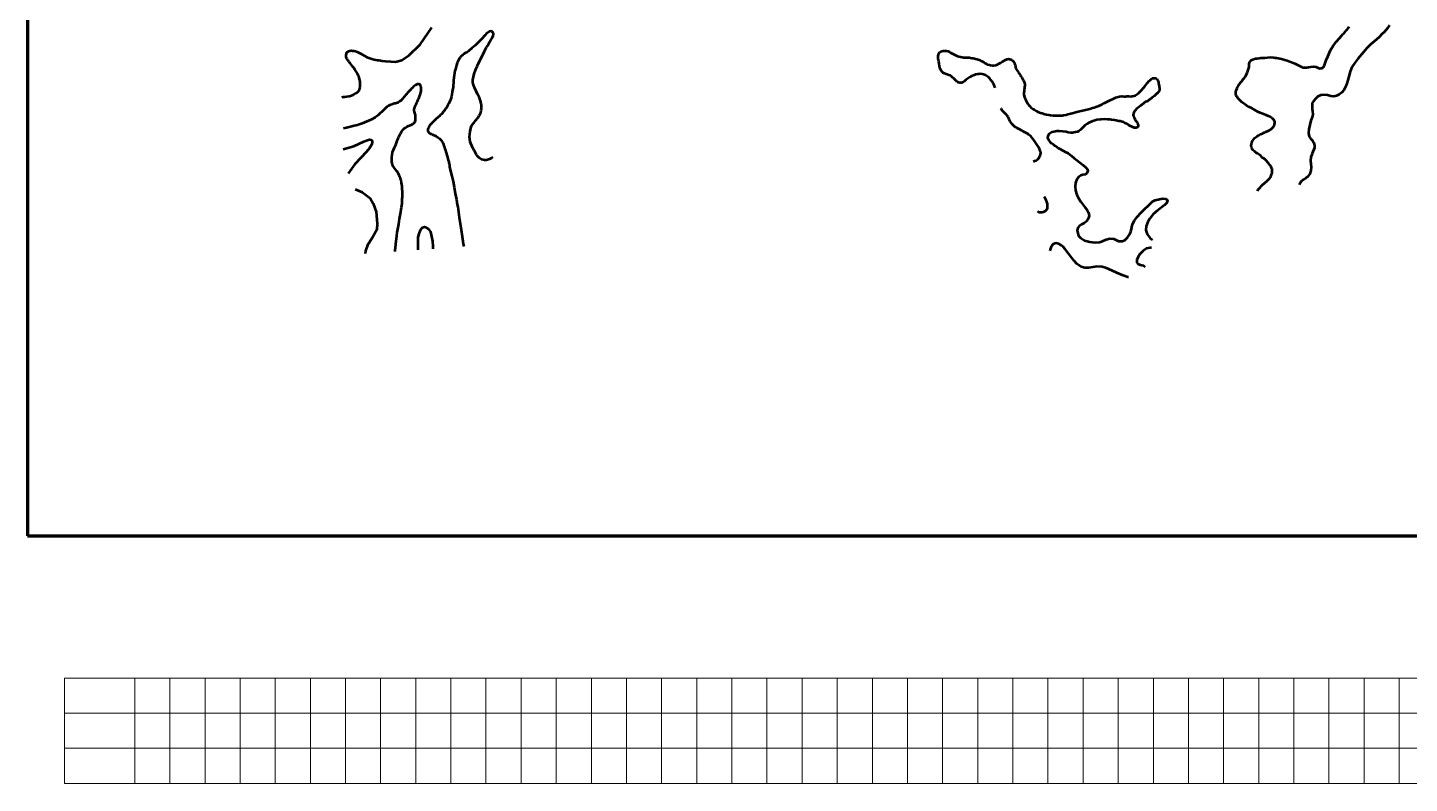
# Model space of a CAD drawing. Header units: metres. Extents: x 531395 to 538605, y 1843190 to 1853105.
# Drawn here: x 531395 to 535329, y 1843190 to 1845342 of the extents above; entities that cross this region are included whole.
import ezdxf

# ---------------------------------------------------------------- set-up
doc = ezdxf.new("R2010")
doc.units = ezdxf.units.M
doc.header["$LTSCALE"] = 4
doc.layers.add('2', color=7, linetype='Continuous', lineweight=53)
doc.layers.add('61', color=7, linetype='Continuous', lineweight=13)

msp = doc.modelspace()

# ---------------------------------------------------------------- linework, layer by layer
at = {"layer": '2'}
msp.add_line((534166.52, 1845111.12), (534165.98, 1845111.85), dxfattribs=at)
for points in [[(532360.81, 1845258.4), (532366.2, 1845256.14), (532375.01, 1845253.01), (532381.45, 1845251.61), (532391.33, 1845250.03), (532394.61, 1845249.63), (532404.6, 1845247.96), (532414.34, 1845246.83), (532429.01, 1845245.31), (532442.08, 1845244.55), (532460.22, 1845249.8), (532481.31, 1845263.67), (532512.5, 1845294.47), (532545.8, 1845342.26)], [(532685.09, 1845131.21), (532683.5, 1845136.28), (532681.19, 1845142.72), (532680.45, 1845144.31), (532676.19, 1845153.09), (532672.15, 1845160.89), (532667.03, 1845171.36), (532666.08, 1845173.71), (532663.22, 1845181.99), (532662.49, 1845186.37), (532662.36, 1845193.29), (532666.72, 1845210.67), (532667.58, 1845213.79), (532672.23, 1845225.73), (532674.78, 1845231.73), (532676.12, 1845234.67), (532683.74, 1845250.87), (532689.76, 1845262.52), (532690.93, 1845265.01), (532695.71, 1845274.84), (532696.88, 1845277.32), (532701.52, 1845286.46), (532704.15, 1845290.79), (532707.65, 1845297.23), (532710.2, 1845301.22), (532713.85, 1845307.34), (532716.51, 1845311.45), (532718.65, 1845315.16), (532720.12, 1845318.8), (532721.35, 1845324.64), (532718.55, 1845330.46), (532714.59, 1845331.79), (532710.18, 1845331.28), (532706.9, 1845329.67), (532700.51, 1845324.12), (532697.24, 1845320.5), (532695.53, 1845318.85), (532688.77, 1845311.59), (532685.18, 1845307.82), (532681.21, 1845303.56), (532675.42, 1845297.52), (532669.3, 1845291.56), (532664.63, 1845287.44), (532660.07, 1845283.45), (532652.4, 1845277.3), (532649.95, 1845275.23), (532645.04, 1845271.1), (532639.52, 1845269.17), (532636.47, 1845266.62), (532634.28, 1845264.93), (532630.78, 1845262.23), (532628.48, 1845259.77), (532625, 1845255.16), (532622.57, 1845251.44), (532619.58, 1845245.94), (532617.94, 1845241.93), (532615.9, 1845235.67), (532614.6, 1845231.23), (532612.75, 1845224.13), (532611.51, 1845219.12), (532610.49, 1845213.94), (532609.31, 1845205.97), (532608.71, 1845200.46), (532607.71, 1845191.84), (532607.04, 1845186.03), (532606.68, 1845177.59), (532606.14, 1845172.37), (532604.88, 1845164.29), (532604.05, 1845159.13), (532602.85, 1845151.35), (532601.78, 1845146.55), (532599.55, 1845139.42), (532598.25, 1845134.97), (532595.52, 1845128.06), (532594.55, 1845125.75), (532589.77, 1845117.56), (532587.52, 1845113.86), (532585.04, 1845110.51), (532581.38, 1845105.89), (532579.05, 1845102.94), (532575.69, 1845098.92), (532573.23, 1845096.25), (532569.56, 1845092.48), (532567.14, 1845090.29), (532563.59, 1845087.11), (532561.53, 1845085.15), (532558.34, 1845082.2), (532556.25, 1845080.43), (532554, 1845078.45), (532552.1, 1845076.7), (532549.12, 1845073.59), (532546.34, 1845071.17), (532544.63, 1845069.44), (532542.13, 1845066.28), (532540.25, 1845064.35), (532537.94, 1845061.21), (532536.86, 1845058.99), (532535.46, 1845055.48), (532534.75, 1845053.3), (532534.46, 1845050.11), (532534.59, 1845048.12)], [(535272.57, 1845349.45), (535266.28, 1845340.53), (535257.84, 1845330.61), (535250.88, 1845323.78), (535242.72, 1845315.18), (535235.64, 1845308.44), (535218.44, 1845294.27), (535207.38, 1845283.73), (535198.65, 1845272.7), (535182.36, 1845253.36), (535173.28, 1845241.65), (535165.56, 1845229.23), (535160.58, 1845217.35), (535156.09, 1845203.15), (535153.66, 1845192.53), (535150.85, 1845183.37), (535147.04, 1845173.45), (535142.38, 1845164.4), (535136.2, 1845157.33), (535128.93, 1845151.32), (535121.67, 1845148), (535113.88, 1845146.45), (535105.7, 1845147.33), (535095.95, 1845149.65), (535085.76, 1845151.16), (535077.26, 1845150.17), (535068.65, 1845146.37), (535062.56, 1845140.39), (535055.49, 1845132.68), (535052.63, 1845126.64), (535051.75, 1845118.46), (535052.19, 1845110.97), (535053.4, 1845104.22), (535053.68, 1845095.31), (535051.74, 1845087.01), (535048.52, 1845077.59), (535045.06, 1845065.66), (535042.4, 1845053.29), (535041.77, 1845042.02), (535043.4, 1845032.62), (535043.4, 1845032.62), (535047.7, 1845026.12), (535052.83, 1845020.9), (535057.35, 1845014.42), (535059.21, 1845006.78), (535058.49, 1845000.02), (535051.76, 1844983.73), (535048.69, 1844973.03), (535047.7, 1844963.01), (535048.07, 1844954.22), (535049.01, 1844945.18), (535048.05, 1844934.94), (535045.09, 1844926.09), (535039.62, 1844918.45), (535034.04, 1844913.61), (535027.52, 1844909.51), (535021.14, 1844904.14), (535015.91, 1844896.32), (535015.37, 1844894.77)], [(535076.67, 1845226.39), (535080.47, 1845227.08), (535084.95, 1845231.58), (535087.02, 1845235.04), (535091.85, 1845249.22), (535096.68, 1845259.94), (535103.92, 1845277.93), (535111.85, 1845290.73), (535121.17, 1845302.49), (535136.46, 1845319.46), (535139.95, 1845323.29), (535142.48, 1845325.93), (535146.38, 1845330.47), (535149.32, 1845333.99), (535152.03, 1845337.23), (535155.31, 1845342.12), (535157.44, 1845345.38)], [(532289.94, 1845144.35), (532293.27, 1845144.76), (532297.95, 1845145.46), (532304.24, 1845146.25), (532310.31, 1845147.38), (532314.2, 1845148.38), (532321.73, 1845150.92), (532330.33, 1845155.85), (532334.3, 1845158.67), (532336.11, 1845160.48), (532338.45, 1845163.41), (532339.44, 1845165.7), (532340.93, 1845169.48), (532341.5, 1845172.12), (532341.88, 1845176.44), (532341.72, 1845179.66), (532341.46, 1845184.68), (532341.38, 1845188), (532340.56, 1845192.96), (532339.1, 1845199.27), (532337.48, 1845203.67), (532336.19, 1845206.76), (532333.96, 1845211.47), (532332.17, 1845214.8), (532328.88, 1845219.67), (532326.79, 1845223.06), (532323.46, 1845227.46), (532321.25, 1845230.26), (532319.14, 1845232.99), (532315.95, 1845236.92), (532312.89, 1845240.59), (532311.03, 1845242.76), (532308.63, 1845246.4), (532307.34, 1845248.64), (532305.88, 1845250.67), (532304.32, 1845253.64), (532303.24, 1845255.72), (532301.97, 1845260.34), (532301.83, 1845264.23), (532302.46, 1845268.01), (532303.18, 1845270.18), (532304.5, 1845272.04), (532306.34, 1845273.48), (532308.92, 1845275.19), (532311.22, 1845275.91), (532313.43, 1845276.54), (532316.44, 1845276.87), (532320.1, 1845276.5), (532323.67, 1845276.04), (532328, 1845274.8), (532332.76, 1845273.03), (532336.65, 1845271.46), (532339.05, 1845270.39), (532342.95, 1845268.62), (532360.81, 1845258.4)], [(534150.06, 1845170.75), (534146.37, 1845178.41), (534143.95, 1845183.2), (534139.85, 1845189.91), (534138.47, 1845191.97), (534134.04, 1845197.81), (534130.51, 1845201.21), (534125.43, 1845205.29), (534121.65, 1845207.19), (534116.38, 1845209.14), (534112.71, 1845210), (534106.97, 1845210.43), (534103.23, 1845210.02), (534099.39, 1845209.5), (534093.52, 1845208.33), (534089.86, 1845207.09), (534084.91, 1845205.18), (534081.81, 1845203.68), (534077.35, 1845201.19), (534074.5, 1845199.3), (534071.86, 1845197.44), (534069.32, 1845195.68), (534066.01, 1845193.22), (534064.18, 1845191.65), (534061.1, 1845189), (534058.76, 1845187.27), (534055.78, 1845185.68), (534053.74, 1845185.03), (534050.83, 1845184.72), (534048.7, 1845184.91), (534045.33, 1845185.91), (534043, 1845187.02), (534040.59, 1845188.76), (534038.26, 1845190.82), (534034.71, 1845194.43), (534032.22, 1845197), (534028.34, 1845200.68), (534025.46, 1845203), (534021.19, 1845205.48), (534018.09, 1845206.83), (534013.08, 1845208.39), (534009.77, 1845209.71), (534005.02, 1845211.82), (534001.97, 1845213.7), (533997.98, 1845217.48), (533995.79, 1845220.18), (533993.46, 1845225.09), (533992.13, 1845228.63), (533991.23, 1845232.95), (533990.07, 1845239.77), (533989.24, 1845244.42), (533988.24, 1845250.73), (533987.83, 1845254.48), (533987.47, 1845257.81), (533987.31, 1845262.11), (533987.85, 1845264.9), (533989.34, 1845268.65), (533991.05, 1845271.25), (533994.82, 1845274.3), (533997.74, 1845275.56), (534001.55, 1845276.3), (534005.11, 1845276.48), (534011.08, 1845275.86), (534015.4, 1845274.86), (534019.49, 1845273.1), (534023.73, 1845270.82), (534027.64, 1845268.83), (534032.9, 1845265.93), (534038.49, 1845262.96), (534040.27, 1845262.1), (534046.51, 1845259.94), (534050.85, 1845258.73), (534055.66, 1845258.1), (534059.83, 1845257.51), (534067.72, 1845257.39), (534076.19, 1845256.78), (534078.99, 1845256.44), (534083.84, 1845255.67), (534086.58, 1845255.03), (534090.98, 1845254.11), (534094.01, 1845253.42), (534098.63, 1845252.14), (534103.66, 1845250.72), (534106.86, 1845249.38), (534110, 1845247.75), (534113.25, 1845246.03), (534117.86, 1845243.23), (534120.94, 1845241.3), (534125.22, 1845238.94), (534128.24, 1845237.57), (534133.18, 1845236.05), (534136.69, 1845235.31), (534142.3, 1845234.63), (534145.91, 1845234.67), (534151.26, 1845235.38)], [(534151.26, 1845235.38), (534154.47, 1845236.42), (534155.96, 1845237.04), (534156.04, 1845236.89), (534161.14, 1845239.67), (534164.85, 1845242.2), (534170.46, 1845245.61), (534173.92, 1845247.82), (534178.69, 1845250.18), (534181.59, 1845251.47), (534184.24, 1845252.45), (534188.19, 1845252.9), (534190.59, 1845252.71), (534194.24, 1845251.7), (534196.35, 1845250.71), (534199.18, 1845248.46), (534200.86, 1845247.13), (534202.71, 1845244.3), (534203.96, 1845242.63), (534205.14, 1845239.82), (534205.86, 1845237.71), (534206.69, 1845234.66), (534207.31, 1845232.64), (534207.5, 1845230.95), (534207.64, 1845228.96), (534207.87, 1845227.75), (534208.97, 1845225.69), (534209.79, 1845223.5), (534212.09, 1845220.14), (534213.73, 1845217.47), (534216.63, 1845213.81), (534218.25, 1845211.33), (534219.77, 1845208.93), (534221.58, 1845205.62), (534222.95, 1845203.68), (534225.16, 1845200.22), (534226.57, 1845197.91), (534228.72, 1845194.16), (534230.26, 1845191.57), (534232.33, 1845187.72), (534233.32, 1845184.88), (534234.01, 1845180.58), (534233.99, 1845177.53), (534233.3, 1845172.78), (534232.83, 1845169.39), (534232.43, 1845166.29), (534232.01, 1845161.67), (534231.59, 1845158.77), (534231.42, 1845154.46), (534231.48, 1845151.51), (534232.46, 1845147.15), (534233.39, 1845144.02), (534235.22, 1845138.99), (534236.49, 1845135.42), (534239.4, 1845130.04), (534241.63, 1845126.4), (534245.54, 1845121.42), (534248.38, 1845118.32), (534251.21, 1845115.22), (534256.54, 1845111.17), (534260.36, 1845108.66), (534266.69, 1845105.01), (534271.23, 1845102.77), (534278.52, 1845099.9), (534283.29, 1845098.17), (534290.68, 1845096.07), (534295.58, 1845094.93), (534302.8, 1845093.48), (534307.52, 1845092.98), (534314.76, 1845092.2), (534319.96, 1845091.66), (534328.07, 1845091.55), (534333.22, 1845091.57), (534341.34, 1845092.14), (534343.87, 1845092.52), (534351.87, 1845094.21), (534356.96, 1845095.47), (534364.75, 1845097.33), (534369.28, 1845098.52), (534386.41, 1845102.92), (534402.83, 1845106.84), (534419.36, 1845111.09), (534426.33, 1845113.42), (534431.57, 1845115.08), (534439.35, 1845117.79), (534444.38, 1845119.61), (534451.28, 1845122.51), (534453.53, 1845123.63), (534459.73, 1845126.92), (534463.6, 1845128.79), (534469.28, 1845131.64), (534473.05, 1845133.6), (534479.18, 1845136.6), (534483.25, 1845138.5), (534489.29, 1845141.39), (534493.49, 1845143.02), (534499.75, 1845144.89), (534503.63, 1845145.91), (534509.83, 1845146.63), (534516.42, 1845146.54), (534520.7, 1845146.56)], [(534899.21, 1845034.97), (534906.24, 1845038.46), (534910.91, 1845040.9), (534915.79, 1845043.18), (534920.38, 1845045.53), (534927.09, 1845048.4), (534930.78, 1845050.26), (534935.66, 1845053.39), (534938.34, 1845055.71), (534941.9, 1845059.55), (534943.68, 1845062.23), (534945.4, 1845066.34), (534945.92, 1845070.87), (534945.68, 1845073.8), (534944.3, 1845077.45), (534942.7, 1845079.74), (534939.15, 1845083.24), (534936.03, 1845085.54), (534932.5, 1845087.99), (534928.19, 1845089.87), (534921.07, 1845092.95), (534916.25, 1845095.06), (534908.69, 1845097.8), (534904.06, 1845099.94), (534897.93, 1845102.75), (534878.7, 1845113.54), (534875.51, 1845115.09), (534871.94, 1845116.95), (534864.88, 1845120.88), (534861.62, 1845122.94), (534858.44, 1845125.25), (534852.36, 1845129.96), (534849, 1845132.83), (534842.25, 1845139.79), (534840.45, 1845141.77), (534839.58, 1845142.87), (534838.24, 1845144.89), (534836.85, 1845147.47), (534835.7, 1845150.06), (534835.05, 1845152.09), (534834.8, 1845153.21), (534834.57, 1845155.25), (534834.58, 1845157.84), (534834.85, 1845160.41), (534835.27, 1845162.39), (534835.58, 1845163.45), (534838.36, 1845170.01), (534839.7, 1845172.76), (534842.05, 1845176.49), (534844.74, 1845180.97), (534850.18, 1845188.25), (534852.43, 1845190.99), (534855.04, 1845194.37), (534858.48, 1845198.46), (534861.93, 1845203.17), (534863.14, 1845204.97), (534863.3, 1845205.25), (534866.88, 1845213.58), (534868.39, 1845216.43), (534869.38, 1845218.64), (534870.38, 1845221.59), (534871.56, 1845226.49), (534872.4, 1845231.52), (534872.84, 1845236.42), (534873.05, 1845238.2), (534874.07, 1845243.08), (534875.34, 1845245.82), (534878.53, 1845249.28), (534880.87, 1845250.72), (534883.58, 1845251.87), (534887.77, 1845253.19), (534890.7, 1845253.86), (534895.39, 1845254.49), (534901.48, 1845255.36), (534905.69, 1845255.77), (534908.35, 1845255.91), (534911.24, 1845256.16), (534915.06, 1845256.44), (534917.62, 1845256.65), (534932.61, 1845257.74), (534943.14, 1845256.85), (534946.95, 1845256.44), (534950.22, 1845255.99), (534960.55, 1845254.05), (534964.84, 1845253.16), (534973.94, 1845250.83), (534977.68, 1845249.77), (534988.34, 1845246.13), (535003.04, 1845240.32), (535014.59, 1845234), (535021.83, 1845230.2), (535027.01, 1845228.47), (535031.49, 1845228.47), (535037.01, 1845228.47), (535042.18, 1845229.5), (535048.05, 1845230.89), (535055.63, 1845231.23), (535062.88, 1845230.54), (535069.09, 1845227.77), (535073.22, 1845226.05), (535076.67, 1845226.39)], [(534520.7, 1845146.56), (534524.88, 1845146.66), (534529.27, 1845146.6), (534535.56, 1845146.57), (534539.35, 1845146.82), (534544.92, 1845148.03), (534548.49, 1845149.31), (534553.91, 1845152.7), (534557.51, 1845155.3), (534562.65, 1845160.28), (534566.31, 1845164.04), (534571.44, 1845169.88), (534574.96, 1845174.09), (534579.86, 1845180.28), (534582.81, 1845184.44), (534587.53, 1845189.75), (534590.79, 1845192.79), (534593.73, 1845195.42), (534598, 1845198.01), (534600.78, 1845198.71), (534604.68, 1845198.69), (534607.03, 1845198.2), (534609.71, 1845196.41), (534611.14, 1845194.77), (534612.93, 1845191.64), (534613.67, 1845189.35), (534614.28, 1845185.8), (534614.66, 1845183.27), (534615.79, 1845179.31), (534616.41, 1845176.42), (534616.82, 1845173.71), (534617.44, 1845169.97), (534617.77, 1845168.01), (534617.91, 1845165.17), (534617.16, 1845163.36), (534615.4, 1845160.49), (534613.93, 1845158.42), (534611.93, 1845155.9), (534610.23, 1845154.18), (534601.9, 1845147.11), (534599.09, 1845145.07), (534595.97, 1845142.43), (534593.42, 1845140.51), (534588.92, 1845137.42), (534585.76, 1845135.15), (534581.24, 1845132.24), (534578.01, 1845130.53), (534573.76, 1845127.75), (534570.78, 1845125.5), (534566.13, 1845122.01), (534563.07, 1845119.65), (534558.64, 1845116), (534555.39, 1845113.62), (534552.35, 1845111.08), (534548.11, 1845106.58), (534545.85, 1845103.08), (534543.34, 1845097.55), (534542.98, 1845094.08), (534543.74, 1845089.21), (534544.96, 1845086.02), (534547.73, 1845081.1), (534549.62, 1845077.89), (534552.59, 1845073.66), (534554.08, 1845071.46), (534555.67, 1845068.5), (534556.24, 1845066.85), (534556.69, 1845064.61), (534556.78, 1845063), (534556.64, 1845061.75), (534555.79, 1845060.03), (534554.96, 1845058.98), (534553.1, 1845057.72), (534551.46, 1845057.15), (534548.64, 1845056.82), (534546.73, 1845056.79), (534544.47, 1845057.39), (534543.28, 1845057.82), (534541.46, 1845058.75), (534539.93, 1845059.62), (534538.13, 1845060.37), (534534.88, 1845062.08), (534531.42, 1845063.97), (534528.86, 1845065.48), (534526.12, 1845066.98), (534521.87, 1845069.15), (534518.85, 1845070.51), (534514.6, 1845072.69), (534511.5, 1845073.95), (534505.99, 1845075.41), (534501.71, 1845076.24), (534494.22, 1845077.57), (534489.15, 1845078.5), (534481.21, 1845079.68), (534475.69, 1845080.47), (534469.83, 1845080.84), (534461.03, 1845081.15), (534451.65, 1845080.73), (534448.72, 1845080.48), (534439.51, 1845079.42), (534433.39, 1845077.94), (534424.51, 1845074.91)], [(532499.42, 1845089.51), (532499.01, 1845092.23), (532497.96, 1845096.31), (532496.96, 1845100.01), (532496.47, 1845102.63), (532495.95, 1845106.3), (532495.96, 1845108.69), (532496.44, 1845112.75), (532497.26, 1845115.52), (532499.19, 1845120.33), (532500.73, 1845123.56), (532503.09, 1845128.71), (532504.71, 1845132.05), (532506.99, 1845137.09), (532508.44, 1845140.22), (532509.79, 1845143.43), (532510.97, 1845146.43), (532512.56, 1845150.82), (532513.53, 1845154.85), (532514.35, 1845157.62), (532515.29, 1845161.83), (532515.66, 1845164.45), (532515.79, 1845168.29), (532515.63, 1845170.47), (532515.32, 1845173.11), (532514.83, 1845174.86), (532514.32, 1845176.81), (532513.63, 1845177.88), (532512.74, 1845178.92), (532511.37, 1845180), (532508.87, 1845180.95), (532507.81, 1845181.12), (532505.9, 1845181.09), (532504.58, 1845180.93), (532502.9, 1845180.55), (532500.73, 1845179.53), (532499.23, 1845178.5), (532496.05, 1845176.22), (532493.69, 1845174.32), (532490.36, 1845170.98), (532488.25, 1845168.54), (532485.88, 1845165.97), (532483.42, 1845163.29), (532479.31, 1845159.19), (532476.97, 1845156.24), (532473.33, 1845152.29), (532471.03, 1845149.82), (532468.03, 1845146.04), (532466.1, 1845143.81), (532462.97, 1845140.29), (532460.93, 1845138.15), (532458.03, 1845135.14), (532455.09, 1845132.5), (532452.96, 1845131.11), (532449.84, 1845129.13), (532448.05, 1845128.15), (532446.48, 1845127.68), (532444.82, 1845127.11), (532441.96, 1845126.3), (532439.82, 1845125.77), (532436.39, 1845124.89), (532434.11, 1845123.96), (532430.62, 1845122.79), (532428.23, 1845121.94), (532424.59, 1845120.37), (532422.36, 1845119.06), (532419.06, 1845117.06), (532417.16, 1845115.31), (532413.67, 1845112.42), (532409.96, 1845109.03), (532408.85, 1845107.85), (532405.16, 1845104.27), (532402.57, 1845101.87), (532398.69, 1845098.27), (532396.19, 1845095.97), (532391.96, 1845092.14), (532388.99, 1845089.69), (532384.15, 1845086.17), (532380.74, 1845084.25), (532375.64, 1845081.27), (532372.21, 1845079.53), (532346.99, 1845069), (532339.08, 1845066.35), (532333.94, 1845064.73), (532325.13, 1845062.15), (532314.14, 1845059.24), (532302.85, 1845056.54), (532294.58, 1845054.76)], [(532719.56, 1844973.63), (532719.03, 1844973.19), (532715.74, 1844970.57), (532710.12, 1844967.6), (532704.7, 1844965.5), (532701.01, 1844964.72), (532695.54, 1844964.69), (532692.28, 1844965.27), (532687.21, 1844966.79), (532684.37, 1844968.56), (532680.09, 1844971.49), (532677.47, 1844973.93), (532675.38, 1844976.63), (532673.28, 1844979.51), (532670.78, 1844984.23), (532669.11, 1844987.45), (532666.49, 1844992.44), (532664.7, 1844995.92), (532661.73, 1845000.69), (532655.25, 1845017.41), (532653.02, 1845030.78), (532654.88, 1845046.38), (532657.11, 1845056.04), (532659.18, 1845062.59), (532661.5, 1845065.77), (532662.93, 1845067.84), (532666.54, 1845072.39), (532670.42, 1845077.53), (532672.66, 1845080.36), (532675.56, 1845084.28), (532677.29, 1845086.71), (532678.26, 1845087.94), (532680.84, 1845091.71), (532683.42, 1845096.48), (532685.22, 1845100.26), (532686.37, 1845105.76), (532686.93, 1845110.52), (532687.11, 1845113.78), (532686.89, 1845120.57), (532686.27, 1845125.87), (532685.72, 1845127.71), (532685.09, 1845131.21)], [(532441.38, 1844705.06), (532441.57, 1844709.68), (532441.97, 1844715.26), (532442.98, 1844725.16), (532446.01, 1844749.6), (532447.25, 1844758.61), (532447.99, 1844763.29), (532451.6, 1844782.62), (532454.18, 1844797.86), (532456.67, 1844811.98), (532459.51, 1844830.6), (532460.25, 1844835.94), (532460.88, 1844841.88), (532461.4, 1844848.18), (532461.79, 1844854.59), (532461.98, 1844859.73), (532462, 1844868.09), (532461.83, 1844875.2), (532461.55, 1844882.46), (532460.96, 1844890.8), (532460.38, 1844895.55), (532459.63, 1844900.11), (532458.12, 1844907.36), (532456.97, 1844911.8), (532456.29, 1844914), (532455.02, 1844917.5), (532453.16, 1844921.73), (532450.95, 1844926.24), (532448.64, 1844930.37), (532446.49, 1844933.47), (532439.89, 1844941.85), (532437.32, 1844945.24), (532435.87, 1844947.55), (532435.1, 1844949.09), (532433.78, 1844952.34), (532432.7, 1844955.95), (532432.28, 1844957.97), (532431.5, 1844972.46), (532433.73, 1844987.32), (532438.19, 1844999.2), (532443.01, 1845008.86), (532448.21, 1845022.92), (532450.45, 1845028.34), (532452.21, 1845032.08), (532454.58, 1845037.22), (532456.38, 1845040.58), (532458.98, 1845045.37), (532461.12, 1845048.3), (532464.48, 1845052.32), (532467.17, 1845054.63), (532471.37, 1845057.98), (532474.31, 1845059.76), (532478.99, 1845062.21), (532481.82, 1845063.4), (532484.75, 1845064.5), (532488.49, 1845065.99), (532490.73, 1845067.3), (532493.54, 1845069.34), (532495.09, 1845070.86), (532497.11, 1845073.19), (532498.23, 1845075.04), (532499.31, 1845078.13), (532499.74, 1845080.18), (532499.7, 1845083.81), (532499.75, 1845086.68), (532499.42, 1845089.51)], [(534259.2, 1844961.12), (534263.02, 1844962.45), (534266.36, 1844964.08), (534270.86, 1844967.17), (534273.33, 1844969.65), (534276.17, 1844973.88), (534277.79, 1844977.21), (534279.06, 1844981.84), (534279.26, 1844985.1), (534278.48, 1844990.15), (534278.1, 1844991.82), (534275.88, 1844997), (534274.02, 1845000.69), (534270.61, 1845006.29), (534268.29, 1845009.84), (534264.69, 1845015.42), (534260.8, 1845021.07), (534258.29, 1845024.59), (534253.71, 1845029.58), (534250.77, 1845032.76), (534245.82, 1845036.86), (534242.38, 1845039.41), (534237.03, 1845042.79), (534233.47, 1845044.76), (534229.83, 1845046.63), (534226.37, 1845048.51), (534221.3, 1845051.16), (534217.84, 1845053.05), (534212.69, 1845055.59), (534209.5, 1845057.61), (534205.03, 1845060.8), (534202.24, 1845063.53), (534198.33, 1845067.65), (534195.81, 1845070.5), (534192.76, 1845074.62), (534190.4, 1845078.54), (534189.34, 1845081.09), (534187.82, 1845085.2), (534186.28, 1845087.78), (534184.66, 1845090.26), (534182.64, 1845092.88), (534179.11, 1845097.05), (534176.5, 1845099.79), (534172.51, 1845103.81), (534169.99, 1845106.66), (534166.52, 1845111.12)], [(532534.59, 1845048.12), (532535.46, 1845045.55), (532537.88, 1845042.77), (532539.55, 1845041.63), (532542.3, 1845040.13), (532544.4, 1845039.33), (532548.01, 1845037.84), (532551.81, 1845036.37), (532554.41, 1845035.33), (532558.49, 1845033.13), (532561.34, 1845031.55), (532565.21, 1845028.66), (532567.84, 1845026.57), (532571.63, 1845022.72), (532573.57, 1845019.98), (532575.33, 1845017.22), (532576.83, 1845014.15), (532578.74, 1845009.21), (532580.18, 1845005.85), (532581.92, 1845000.7), (532583.17, 1844997.31), (532584.62, 1844992.23), (532585.79, 1844988.73), (532587.52, 1844982.92), (532588.84, 1844978.96), (532590.25, 1844973.39), (532591.61, 1844968.2), (532592.57, 1844964.88), (532593.94, 1844959.69), (532594.22, 1844958.1), (532595.2, 1844953.72), (532595.94, 1844951.42), (532596.54, 1844949.58), (532596.53, 1844945.61), (532600.11, 1844930.13), (532602.74, 1844919.24), (532606.13, 1844904.19), (532609.33, 1844887.58), (532612.51, 1844870.14), (532615.86, 1844852.62), (532618.38, 1844839), (532619.62, 1844831.56), (532623.99, 1844801.73), (532628.44, 1844772.99), (532632.9, 1844741.17), (532635.28, 1844726.25), (532636.61, 1844718.48)], [(534424.51, 1845074.91), (534416.29, 1845071.01), (534411.1, 1845068.12), (534404.52, 1845063.26), (534400.75, 1845059.58), (534395.74, 1845054.34), (534392.56, 1845051.39), (534387.66, 1845047.59), (534384.14, 1845045.94), (534378.06, 1845044.09), (534373.87, 1845043.32), (534369.52, 1845043.01), (534365.32, 1845043.09), (534357.87, 1845044.04), (534352.04, 1845045.08), (534342.46, 1845046.35), (534332.19, 1845046.97), (534325.42, 1845047.04), (534316.42, 1845045.81), (534311.24, 1845044.44), (534304.86, 1845041.13), (534301.41, 1845038.06), (534299.37, 1845032.68), (534299.03, 1845029.02), (534300.66, 1845023.97), (534301.53, 1845022.26), (534305.5, 1845016.72), (534309.22, 1845013.44), (534315.26, 1845008.99), (534319.43, 1845005.86), (534325.72, 1845001.73), (534329.94, 1844999.07), (534345.83, 1844990.27), (534347.5, 1844989.36), (534357.12, 1844984.45), (534366.37, 1844978.09), (534374.41, 1844970.94), (534381.81, 1844964.69), (534390.8, 1844957.77), (534399.5, 1844951.45), (534407.38, 1844943.86), (534412.19, 1844937.74), (534413.7, 1844933.07), (534410.98, 1844927.69), (534406.41, 1844924.36), (534399.62, 1844922.6), (534393.91, 1844920.75), (534388.06, 1844917.28), (534382.57, 1844910.82), (534378.32, 1844900.1), (534377.49, 1844889.56), (534378.71, 1844878.17), (534381.81, 1844866.26), (534386.63, 1844856.26), (534393.32, 1844845.94), (534399.08, 1844838.1), (534405.16, 1844831.16), (534410.79, 1844824.38), (534415.61, 1844815.36), (534416.97, 1844806.36), (534414.87, 1844797.61), (534410.45, 1844791.06), (534403.32, 1844785.71), (534395.43, 1844781.35), (534389.23, 1844777.19), (534384.98, 1844772.06), (534382.65, 1844764.25), (534386.65, 1844749.32), (534392.63, 1844743.22), (534404.06, 1844735.72), (534418.94, 1844731.84), (534433.9, 1844730.03), (534446.4, 1844730.94), (534455.48, 1844734.36), (534465.9, 1844739.23), (534476.45, 1844742.07), (534487.4, 1844740.54), (534495, 1844737.22), (534501.18, 1844734.06), (534511.29, 1844734.15), (534518.79, 1844737.28), (534525.94, 1844744.36), (534531.76, 1844752.68), (534535.52, 1844761.09), (534540.95, 1844782.07), (534546.15, 1844793.01), (534554.2, 1844803.43), (534564.54, 1844814.53), (534597.21, 1844846.75), (534605.46, 1844850.83), (534617.05, 1844854.01), (534627.15, 1844856.04), (534634.72, 1844854.87), (534639.51, 1844851.66), (534640.12, 1844847.31), (534637.28, 1844842.03), (534632.18, 1844836.81), (534612.01, 1844821.33), (534599.72, 1844811.18), (534589.74, 1844798.82), (534583.92, 1844789.53)], [(532293.57, 1844995.99), (532323.69, 1845004.66), (532352.46, 1845017.77), (532362.85, 1845021.86), (532368.42, 1845023.35), (532373.25, 1845022.6), (532375.48, 1845020), (532376.22, 1845015.55), (532374.36, 1845008.86), (532368.79, 1844998.83), (532359.59, 1844988.43), (532326.37, 1844953.64), (532307.44, 1844927.1)], [(534896.34, 1844877.38), (534896.55, 1844877.75), (534898.71, 1844881.11), (534901.07, 1844884.26), (534904.62, 1844888.33), (534907.55, 1844891.32), (534910.67, 1844894.22), (534922.79, 1844904.54), (534924.98, 1844906.54), (534926.9, 1844908.46), (534928.62, 1844910.36), (534931.4, 1844913.88), (534933.11, 1844916.4), (534934.39, 1844918.53), (534935.54, 1844920.69), (534936.78, 1844923.52), (534937.47, 1844925.52), (534938.25, 1844928.67), (534938.51, 1844930.62), (534938.62, 1844933.15), (534938.54, 1844935.85), (534938.29, 1844937.95), (534938.07, 1844939.04), (534937.49, 1844940.9), (534936.78, 1844942.67), (534935.52, 1844945.42), (534934.31, 1844947.58), (534932.91, 1844949.57), (534927.94, 1844955.86), (534920.23, 1844964.57), (534916.88, 1844968.11), (534914.93, 1844969.25), (534910.17, 1844972.51), (534905.78, 1844976.67), (534902.4, 1844979.52), (534896.51, 1844983.5), (534893.07, 1844986.06), (534888.5, 1844989.34), (534885.69, 1844991.39), (534883.61, 1844993.73), (534881.04, 1844997.81), (534879.54, 1845000.87), (534878.83, 1845006.22), (534879.35, 1845009.9), (534880.74, 1845015.97), (534882.19, 1845019.95), (534885.88, 1845025.05), (534889.15, 1845028.09), (534895.04, 1845032.3), (534899.21, 1845034.97)], [(532327.48, 1844882.4), (532347.87, 1844873.51), (532369.76, 1844856.37), (532378.67, 1844841.31), (532387.51, 1844817.26), (532390.31, 1844784.24), (532389.2, 1844766.25), (532377.06, 1844744.33), (532362.92, 1844722.41), (532356.82, 1844706.45), (532356.35, 1844699.22)], [(534288.88, 1844861.16), (534289.09, 1844860.87), (534290.86, 1844857.93), (534293.15, 1844853.72), (534294.36, 1844850.72), (534296.09, 1844846.44), (534296.99, 1844843.69), (534297.59, 1844840.14), (534297.79, 1844837.59), (534297.91, 1844834.08), (534297.94, 1844828.08)], [(534297.94, 1844828.08), (534297.01, 1844825.4), (534296.16, 1844823.68), (534294.27, 1844821.08), (534292.25, 1844819.61), (534288.39, 1844817.54), (534285.95, 1844816.4), (534282.99, 1844815.68), (534280.17, 1844815.35), (534275.8, 1844816.08), (534272.83, 1844817.07), (534270.21, 1844818.5)], [(532507.06, 1844745.51), (532510.22, 1844758.29), (532514.51, 1844767.44), (532519.34, 1844772.82), (532525.25, 1844774.98), (532530.61, 1844773.36), (532536.51, 1844768.52), (532541.88, 1844760.98), (532545.1, 1844746.99), (532547.78, 1844734.07), (532548.32, 1844718.47), (532548.82, 1844712.44)], [(534583.92, 1844789.53), (534579.37, 1844776.73), (534578.56, 1844765.22), (534581.99, 1844754.2), (534590.79, 1844742.4), (534597.22, 1844737.82)], [(532506.97, 1844709.57), (532506.46, 1844723.31), (532507.06, 1844745.51)], [(534529.06, 1844631.59), (534527.56, 1844631.89), (534514.48, 1844636.09), (534496.36, 1844643.68), (534481.75, 1844650.81), (534466.88, 1844657.38), (534453.84, 1844661.15), (534439.55, 1844661.86), (534427.43, 1844660.46), (534415.84, 1844658.25), (534405.4, 1844658.22), (534394.49, 1844661.27), (534382.4, 1844669.88), (534374.51, 1844678.44), (534367.9, 1844686.19), (534349.05, 1844711.35), (534343.25, 1844717.68), (534338.03, 1844721.82), (534330.92, 1844726.48), (534322.05, 1844728.69), (534314.39, 1844725.11), (534309.17, 1844719.01), (534305.79, 1844710.11), (534305.62, 1844706.74)], [(534594.93, 1844715.81), (534590.56, 1844715.56), (534580.44, 1844712.77), (534570.68, 1844706.79), (534561.63, 1844697.56), (534556.42, 1844689.52), (534552.71, 1844680.69), (534552.75, 1844672.94), (534556.14, 1844669.67), (534562.91, 1844667.01), (534571.83, 1844664.38), (534577.11, 1844661.22)]]:
    msp.add_lwpolyline(points, dxfattribs=at)
at = {"layer": '61'}
for p, q in [((531700, 1843490), (531700, 1843190)), ((531800, 1843490), (531800, 1843190)), ((531900, 1843490), (531900, 1843190)), ((532000, 1843490), (532000, 1843190)), ((532100, 1843490), (532100, 1843190)), ((532200, 1843490), (532200, 1843190)), ((532300, 1843490), (532300, 1843190)), ((532400, 1843490), (532400, 1843190)), ((532500, 1843490), (532500, 1843190)), ((532600, 1843490), (532600, 1843190)), ((532700, 1843490), (532700, 1843190)), ((532800, 1843490), (532800, 1843190)), ((532900, 1843490), (532900, 1843190)), ((533000, 1843490), (533000, 1843190)), ((533100, 1843490), (533100, 1843190)), ((533200, 1843490), (533200, 1843190)), ((533300, 1843490), (533300, 1843190)), ((533400, 1843490), (533400, 1843190)), ((533500, 1843490), (533500, 1843190)), ((533600, 1843490), (533600, 1843190)), ((533700, 1843490), (533700, 1843190)), ((533800, 1843490), (533800, 1843190)), ((533900, 1843490), (533900, 1843190)), ((534000, 1843490), (534000, 1843190)), ((534100, 1843490), (534100, 1843190)), ((534200, 1843490), (534200, 1843190)), ((534300, 1843490), (534300, 1843190)), ((534400, 1843490), (534400, 1843190)), ((534500, 1843490), (534500, 1843190)), ((534600, 1843490), (534600, 1843190)), ((534700, 1843490), (534700, 1843190)), ((534800, 1843490), (534800, 1843190)), ((534900, 1843490), (534900, 1843190)), ((535000, 1843490), (535000, 1843190)), ((535100, 1843490), (535100, 1843190)), ((535200, 1843490), (535200, 1843190)), ((535300, 1843490), (535300, 1843190)), ((531500, 1843390), (538500, 1843390)), ((531500, 1843290), (538500, 1843290))]:
    msp.add_line(p, q, dxfattribs=at)
at = {"layer": '61', "lineweight": 158}
msp.add_lwpolyline([(531395, 1843895), (538605, 1843895), (538605, 1853105), (531395, 1853105)], close=True, dxfattribs=at)
at = {"layer": '61'}
msp.add_lwpolyline([(531500, 1843490), (538500, 1843490), (538500, 1843190), (531500, 1843190)], close=True, dxfattribs=at)

doc.saveas('drawing.dxf')
